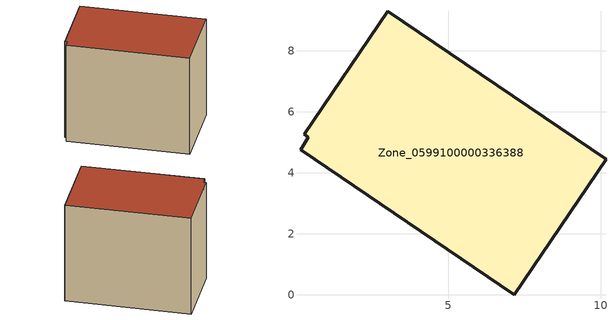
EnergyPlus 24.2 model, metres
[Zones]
Zone_0599100000336388
 floor ground (C_G): 10.17,4.45 7.16,0 0.15,4.76 0.41,5.16 0.27,5.26 3.01,9.3 z1.53
 wall outside (C_F): 10.17,4.45 3.01,9.3 0.27,5.26 0.41,5.16 0.15,4.76 7.16,0 10.17,4.45 z1.53:8.94
 roof outside (C_R): 7.16,0 10.17,4.45 3.01,9.3 0.27,5.26 0.41,5.16 0.15,4.76 z8.94
[BUILDING]
Pand.0599100000336388: North Axis=0; Terrain=City; Loads Convergence Tolerance Value=0.04; Temperature Convergence Tolerance Value=0.4; Solar Distribution=FullExterior; Maximum Number of Warmup Days=25; Minimum Number of Warmup Days=1
[Site:Location]
Rotterdam.The.Hague.AP_ZH_NLD Design_Conditions: Latitude=51.96; Longitude=4.45; Time Zone=1; Elevation=-4.5
[SITE:GROUNDTEMPERATURE:BUILDINGSURFACE]
18, 18, 18, 18, 18, 18, 18, 18, 18, 18, 18, 18
[MATERIAL] Thermal Absorptance=0.9; Solar Absorptance=0.7; Visible Absorptance=0.7
Name | Roughness | Thickness | Conductivity | Density | Specific Heat
G.TC.1975-1991 | MediumSmooth | 0.15 | 0.288461 | 540 | 1210
F.TC.1975-1991 | Rough | 0.3 | 0.230769 | 1920 | 840
R.TC.1975-1991 | MediumRough | 0.2 | 0.153846 | 1500 | 1000
[CONSTRUCTION]
C_G: G.TC.1975-1991
C_F: F.TC.1975-1991
C_R: R.TC.1975-1991
[ZONE]
Zone_0599100000336388: Type=1; Multiplier=1; Ceiling Height=Autocalculate; Volume=Autocalculate; Floor Area=autocalculate; Part of Total Floor Area=Yes
[ZONEINFILTRATION:DESIGNFLOWRATE]
Infil_Zone_0599100000336388: Zone or ZoneList or Space or SpaceList=Zone_0599100000336388; Schedule=AlwaysOn; Design Flow Rate Calculation Method=Flow/Area; Flow Rate per Floor Area=0.003; Constant Term Coefficient=1; Temperature Term Coefficient=0; Velocity Term Coefficient=0; Velocity Squared Term Coefficient=0
[HVACTEMPLATE:ZONE:IDEALLOADSAIRSYSTEM]
Zone_0599100000336388: Maximum Heating Supply Air Temperature=50; Minimum Cooling Supply Air Temperature=13; Maximum Heating Supply Air Humidity Ratio=0.0156; Minimum Cooling Supply Air Humidity Ratio=0.0077; Heating Limit=NoLimit; Cooling Limit=NoLimit; Dehumidification Control Type=ConstantSensibleHeatRatio; Cooling Sensible Heat Ratio=0.7; Dehumidification Setpoint=60; Humidification Control Type=None; Humidification Setpoint=30; Outdoor Air Method=None; Outdoor Air Flow Rate per Person=0.00944; Outdoor Air Flow Rate per Zone Floor Area=0; Outdoor Air Flow Rate per Zone=0; Demand Controlled Ventilation Type=None; Outdoor Air Economizer Type=NoEconomizer; Heat Recovery Type=None; Sensible Heat Recovery Effectiveness=0.7; Latent Heat Recovery Effectiveness=0.65
[ZONECONTROL:THERMOSTAT]
ThermostatControl_Zone_0599100000336388: Zone or ZoneList=Zone_0599100000336388; Control Type Schedule=DualSetpointControlType; Control 1=Thermostat_Zone_0599100000336388; Temperature Difference Between Cutout And Setpoint=0
[THERMOSTATSETPOINT:DUALSETPOINT]
Thermostat_Zone_0599100000336388: Heating Setpoint Temperature Schedule=HeatingSetpoint_Zone_0599100000336388; Cooling Setpoint Temperature Schedule=CoolingSetpoint_Zone_0599100000336388
[SCHEDULE:COMPACT]
HeatingSetpoint_Zone_0599100000336388: Through: 12/31, For: AllDays, Until: 24:00, 21
CoolingSetpoint_Zone_0599100000336388: Through: 12/31, For: AllDays, Until: 24:00, 24
DualSetpointControlType: Through: 12/31, For: AllDays, Until: 24:00, 4
AlwaysOn: Through: 12/31, For: AllDays, Until: 24:00, 1
